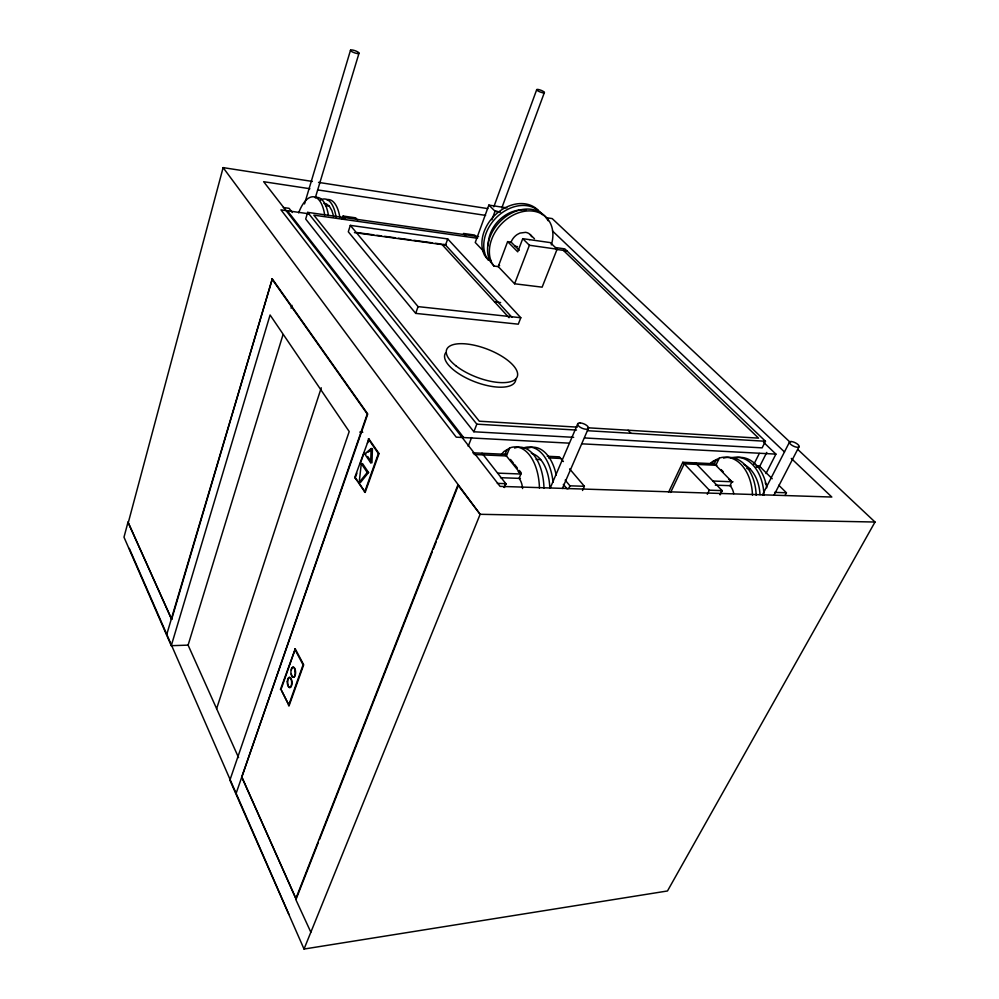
<?xml version="1.0" encoding="UTF-8"?>
<svg xmlns="http://www.w3.org/2000/svg" width="999" height="999" viewBox="0 0 999 999"><rect width="100%" height="100%" fill="white"/><g stroke="black" fill="none" stroke-linecap="round" stroke-linejoin="round"><path stroke-width="1.5" d="M370.666 462.724L371.141 448.563L372.427 448.626L371.965 462.774L370.666 462.724L364.71 453.933L371.141 448.563M359.178 482.442L361.301 463.611L362.587 463.661L368.544 472.527L360.464 482.48L359.178 482.442L367.257 472.477L368.544 472.527M128.009 522.152L171.641 619.33L128.009 522.152L123.988 537.187L171.279 645.691L188.099 645.129L238.574 757.604M128.409 522.165L223.127 167.62L312.375 181.443M342.595 218.506L343.244 216.059L355.656 217.832L357.592 220.117M166.596 634.964L272.29 278.896L367.769 413.998L241.795 777.01L296.129 899.112L241.795 777.01M171.641 619.33L272.29 278.896M171.279 645.691L270.08 314.985L349.213 431.543L229.895 780.169L304.033 949.05L667.482 890.971L875.012 522.027L797.914 449.562M304.52 203.946L350.512 50.225M478.596 236.638L307.692 212.375L305.694 219.031L473.863 431.768L573.688 437.337M315.297 197.814L359.003 53.272M188.099 645.129L282.992 334.702M291.084 308.216L291.958 305.357M343.244 216.059L342.345 218.981L343.244 216.059L344.967 218.119M350.312 225.374L348.289 231.78L415.696 313.386L518.281 324.176L520.804 317.732L447.714 238.923L350.312 225.374L418.069 306.618L520.804 317.732M216.621 708.666L321.266 387.799M280.419 689.56L295.279 648.875L303.696 664.81L289.123 705.656L281.031 689.522M354.77 477.46L368.918 438.948L379.033 453.558L365.184 492.37L354.77 477.46L357.03 479.97M281.531 688.074L295.279 648.875M355.407 477.485L356.905 473.201M360.414 463.211L363.911 453.221M367.42 443.231L368.918 438.948M415.696 313.386L418.069 306.618M511.963 317.295L445.554 245.03L447.714 238.923M288.511 705.694L303.072 664.834L294.668 648.9M364.548 492.357L378.384 453.534L368.281 438.911M506.868 207.904L488.861 205.095L475.249 242.482L484.465 252.16M493.818 206.83L536.688 89.723M491.883 219.805L495.042 211.214L488.861 205.095M501.785 207.979L544.393 92.507M529.695 239.66L550.312 242.607L557.105 249.188L542.132 287.163L514.61 283.778L498.239 266.608L507.629 241.621L511.088 242.108L519.218 250.312M529.707 239.673L522.739 238.674L517.732 251.835L507.629 241.621M514.61 283.778L529.395 245.267L522.739 238.674M468.194 446.303L471.59 437.574M473.863 431.768L476.823 424.163L307.692 212.375M296.129 899.112L318.344 842.444M319.48 839.535L432.242 551.873M433.379 548.963L436.226 541.695M437.362 538.786L458.429 485.039M304.033 949.05L480.132 514.298L223.127 167.62M506.955 449.712L505.094 454.308L520.904 474.013L519.093 478.359A15.747 8.866 -88.3 0 1 522.589 488.561M509.59 448.139L506.418 455.956L474.1 454.483M497.327 483.379L505.856 483.666L504.308 487.45L505.856 483.666L482.042 453.234M550.237 488.024L577.809 423.651M562.35 488.511L588.336 428.496M568.706 488.673L569.942 485.814L565.184 480.107M582.529 490.497L584.378 486.288L569.63 468.893M504.345 486.975L505.856 483.666M668.568 492.245L682.804 462.287L714.347 463.761L731.942 481.755L729.982 485.676A14.261 9.778 -88.5 0 1 733.741 493.718M670.629 492.432L684.253 463.823L716.907 465.322M714.347 463.761L716.383 459.615M715.821 465.272L719.28 458.204M707.304 494.318L709.34 490.184L722.102 490.609L720.129 494.58L722.102 490.609L695.416 462.887M753.733 464.56L759.327 453.421M555.581 247.565L564.822 248.876L765.459 441.258L762.137 447.864L584.59 437.949M759.727 466.333L766.77 452.41M765.996 473.576L775.911 454.12L763.536 442.232M762.449 494.905L789.447 442.207M774.038 495.079L799.113 446.578M785.052 495.429L786.425 492.769L778.783 485.239M719.954 494.592L722.102 490.609M501.148 454.732L503.908 451.548L510.152 447.802A44.73 25.187 -88.3 0 1 539.448 488.074M368.132 452.21L371.353 449.525M523.301 448.101L523.663 447.889A44.78 25.562 -88.3 0 1 553.059 482.305M717.457 459.665L714.098 461.301A40.497 27.797 -88.5 0 0 710.938 463.886M236.126 793.368L367.257 413.973L271.828 278.846M526.123 209.94C506.518 207.867 487.637 226.161 488.286 245.667M875.012 522.027L480.132 514.298L457.879 485.014L295.629 899.175L310.851 932.204M774.575 492.37L786.425 492.769M569.942 485.814L584.378 486.288M715.334 485.152L731.068 485.714M500.487 477.697L520.417 478.409M712.874 481.019L733.029 481.793M497.614 473.126L520.904 474.013A21.004 11.826 -88.3 0 0 518.181 471.528M364.71 453.933L365.996 453.996M746.827 468.556L749.799 468.693M536.101 459.39L540.696 459.602M378.384 453.534L379.033 453.558M756.106 465.709L759.103 465.859L772.227 478.771M472.802 452.809L506.406 454.37M547.265 456.268L559.403 456.843L563.399 461.55M756.068 467.12L760.601 467.332M548.538 457.892L560.764 458.454M359.777 432.105L362.787 432.267M569.268 443.156L456.231 437.162L280.969 209.852L308.953 213.798M581.668 443.818L775.911 454.12M577.235 427.135L479.283 421.203L313.836 215.147L477.522 238.262M588.024 427.797L758.553 438.136L563.361 250.374M476.823 424.163L576.51 430.07M587.4 430.706L765.459 441.258M494.542 301.873L500.624 302.56M323.888 203.459L326.198 203.734L329.333 206.219L331.893 210.614L333.703 216.646M548.126 220.754A35.889 27.51 -46.7 0 0 506.356 216.246A35.889 27.51 -46.7 0 0 490.172 261.363L494.018 266.059L498.239 266.608M487.237 258.791L488.548 260.165L491.258 260.527M356.78 232.542L373.751 234.852M376.848 235.277L381.468 235.914M384.565 236.326L395.367 237.799M398.451 238.224L410.801 239.91M413.886 240.334L432.405 242.857M435.502 243.281L440.122 243.918M443.206 244.33L446.266 244.755M354.458 232.617L445.554 245.03M529.395 245.267L557.105 249.188M555.694 249.3L566.908 250.874M515.247 246.303L517.544 246.628M283.316 207.517L289.098 208.341L292.357 212.512M325.462 205.644L329.333 206.219M309.89 188.724L263.649 181.706L500.074 486.376L831.817 497.04L791.27 458.416M317.595 189.897L485.601 215.397M318.531 182.392L487.799 208.616M546.128 217.657L552.197 218.594L789.984 442.095M498.464 211.738L495.042 211.214L500.524 212.075M552.472 230.956L784.515 451.985M530.219 234.603L534.453 238.736M765.172 483.017L767.257 485.102M721.078 469.58L723.251 471.803M476.498 237.025L474.587 235.04L463.486 233.454L465.596 235.677M682.804 462.287L709.34 490.184M628.084 430.219L630.931 433.291M441.67 244.118L509.053 317.707M563.336 484.39L567.195 488.961M510.501 459.465L513.436 463.111M514.497 464.435L517.395 468.044M519.33 470.454L521.253 472.864M287.375 210.752L463.686 437.562M494.018 266.059L491.995 263.274A35.964 27.522 -46.7 0 1 519.705 212.412A35.964 27.522 -46.7 0 1 551.311 244.905M488.548 260.165L486.376 257.205A35.489 27.298 -46.8 0 1 500.836 213.624A35.489 27.298 -46.8 0 1 542.17 214.585M486.688 258.217L484.527 255.257A35.415 27.285 -46.9 0 1 497.477 212.887A35.415 27.285 -46.9 0 1 538.374 210.514M498.938 264.76L499.612 265.697M367.694 456.506L369.405 459.016M361.301 463.611L367.257 472.477M358.666 482.442L365.184 492.37M281.706 690.871L289.123 705.656M129.258 548.364L288.936 914.447M515.821 379.308A37.75 15.085 21 0 1 475.424 382.005A37.75 15.085 21 0 1 445.616 352.884M292.532 676.835A5.082 2.198 88.5 0 0 295.567 673.239L295.579 671.915A5.082 2.198 88.5 0 0 293.132 667.195L292.57 667.469A5.082 2.198 88.5 0 0 291.371 670.042M292.033 676.098A5.082 2.198 88.5 0 1 291.358 673.913M288.449 686.251A5.07 2.173 88.3 0 0 290.047 687.512L290.597 687.262A5.07 2.173 88.3 0 0 291.92 681.705A5.07 2.173 88.3 0 0 289.722 677.397A5.07 2.173 88.3 0 0 287.637 681.468L287.637 682.779A5.07 2.173 88.3 0 0 288.049 685.264M531.343 453.334A38.774 22.128 -88.3 0 1 549.8 487.774M735.963 457.767A40.509 28.134 -88.5 0 1 766.795 487.762M744.13 464.547A35.14 24.326 -88.5 0 1 760.002 494.717M728.933 479.47A19.018 13.049 -88.5 0 1 731.942 481.755M514.597 448.027A44.63 25.25 -88.3 0 1 543.98 488.224M527.922 448.101A44.693 25.624 -88.3 0 1 556.268 475.274M731.018 457.942A40.584 28.097 -88.5 0 1 763.973 495.279M723.551 458.091A40.447 27.822 -88.5 0 1 756.168 495.304M752.472 495.179A40.522 27.785 -88.5 0 0 719.892 457.904L713.024 461.251A40.522 27.785 -88.5 0 0 709.864 463.836M298.664 212.849A35.564 15.235 -83.7 0 1 324.687 214.972M315.334 197.465A35.514 15.285 -83.7 0 1 328.421 215.497M320.204 200.112A35.14 15.285 -83.7 0 1 336.039 216.958M326.71 199.638A35.09 15.335 -83.6 0 1 339.86 217.507M531.655 236.688A12.575 9.615 -46.7 0 0 525.661 232.342L519.942 233.092L517.12 234.578A12.575 9.615 -46.7 0 0 511.088 242.108M287.337 681.48L287.325 682.792A5.07 2.173 88.3 0 0 289.747 687.537L290.297 687.275A5.07 2.173 88.3 0 0 291.621 681.718A5.07 2.173 88.3 0 0 289.423 677.409A5.07 2.173 88.3 0 0 287.337 681.48M295.267 671.927L295.267 673.251A5.082 2.185 88.5 0 1 291.733 676.123A5.082 2.185 88.5 0 1 292.27 667.482L292.819 667.207A5.082 2.185 88.5 0 1 295.267 671.927M791.233 441.533L790.359 441.57A5.307 1.911 25.8 0 0 790.509 444.18A5.307 1.911 25.8 0 0 796.265 447.115L797.352 447.277A5.307 1.911 25.8 0 0 798.051 444.63A5.307 1.911 25.8 0 0 791.233 441.533M580.282 422.939L579.17 422.964A5.807 2.373 23 0 0 578.421 425.786A5.807 2.373 23 0 0 584.577 429.033L585.889 429.22A5.807 2.373 23 0 0 587.712 426.361A5.807 2.373 23 0 0 580.282 422.939M543.256 92.807L542.445 92.67A4.108 0.937 20.9 0 1 537.187 90.41A4.108 0.937 20.9 0 1 538.648 89.56L539.572 89.798A4.108 0.937 20.9 0 1 543.893 91.821A4.108 0.937 20.9 0 1 543.256 92.807M357.38 53.509L356.418 53.347A4.508 1.086 19.2 0 1 350.811 50.912A4.508 1.086 19.2 0 1 353.109 50.15L354.183 50.425A4.508 1.086 19.2 0 1 358.691 52.585A4.508 1.086 19.2 0 1 357.38 53.509M456.106 365.959A37.812 14.997 21 0 0 516.183 378.484A37.812 14.997 21 0 0 473.464 345.055A37.812 14.997 21 0 0 456.106 365.959"/></g></svg>
